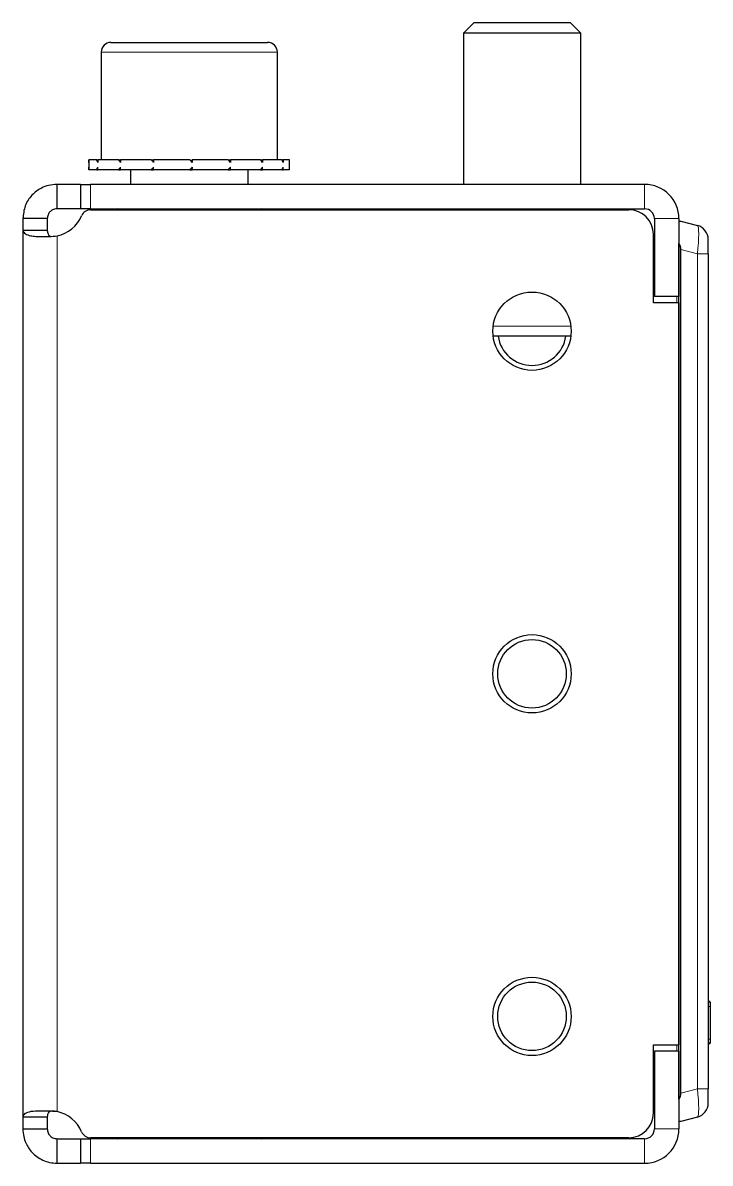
# Model space of a CAD drawing. Header units: millimetres. Extents: x 535 to 4200, y -1571 to 658.
# Drawn here: x 2908.4 to 2978.6, y 148.6 to 265.1 of the extents above; entities that cross this region are included whole.
import ezdxf

# ---------------------------------------------------------------- set-up
doc = ezdxf.new("R2010")
doc.units = ezdxf.units.MM

msp = doc.modelspace()

# ---------------------------------------------------------------- linework, layer by layer
at = {"color": 7, "linetype": 'Continuous', "lineweight": 25}
for p, q in [((2954.5, 265.07), (2953.43, 264)), ((2964.35, 265.07), (2954.5, 265.07)), ((2965.43, 264), (2964.35, 265.07)), ((2953.43, 264), (2953.43, 248.57)), ((2965.43, 264), (2953.43, 264)), ((2965.43, 248.57), (2965.43, 264)), ((2917.43, 263.07), (2933.43, 263.07)), ((2916.43, 262.07), (2916.43, 251.07)), ((2934.43, 251.07), (2934.43, 262.07)), ((2915.18, 251.07), (2915.18, 250.07)), ((2915.18, 251.07), (2915.18, 250.82)), ((2915.98, 251.07), (2915.18, 251.07)), ((2915.18, 251.07), (2915.18, 251.07)), ((2915.98, 251.07), (2916.08, 251.07)), ((2916.08, 251.07), (2916.08, 250.82)), ((2918.22, 251.07), (2916.08, 251.07)), ((2918.22, 251.07), (2918.4, 251.07)), ((2918.4, 251.07), (2918.4, 250.82)), ((2921.55, 251.07), (2918.4, 251.07)), ((2921.55, 251.07), (2921.79, 251.07)), ((2921.79, 251.07), (2921.79, 250.82)), ((2925.48, 251.07), (2921.79, 251.07)), ((2925.48, 251.07), (2925.57, 251.07)), ((2925.69, 251.07), (2925.73, 251.07)), ((2925.73, 251.07), (2925.73, 250.82)), ((2929.4, 251.07), (2925.73, 251.07)), ((2929.4, 251.07), (2929.63, 251.07)), ((2929.63, 251.07), (2929.63, 250.82)), ((2932.71, 251.07), (2929.63, 251.07)), ((2932.71, 251.07), (2932.89, 251.07)), ((2932.89, 251.07), (2932.89, 250.82)), ((2934.92, 251.07), (2932.89, 251.07)), ((2934.92, 251.07), (2935.01, 251.07)), ((2935.01, 251.07), (2935.01, 250.82)), ((2935.68, 251.07), (2935.01, 251.07)), ((2935.68, 250.07), (2935.68, 251.07)), ((2915.18, 250.07), (2915.18, 250.32)), ((2915.98, 250.07), (2915.18, 250.07)), ((2915.18, 250.07), (2915.18, 250.07)), ((2915.98, 250.07), (2916.08, 250.07)), ((2916.08, 250.07), (2916.08, 250.32)), ((2918.22, 250.07), (2916.08, 250.07)), ((2918.22, 250.07), (2918.4, 250.07)), ((2918.4, 250.07), (2918.4, 250.32)), ((2921.55, 250.07), (2918.4, 250.07)), ((2919.43, 250.07), (2919.43, 248.57)), ((2921.55, 250.07), (2921.79, 250.07)), ((2921.79, 250.07), (2921.79, 250.32)), ((2925.48, 250.07), (2921.79, 250.07)), ((2925.48, 250.07), (2925.66, 250.07)), ((2925.66, 250.07), (2925.73, 250.07)), ((2925.73, 250.07), (2925.73, 250.32)), ((2929.4, 250.07), (2925.73, 250.07)), ((2929.4, 250.07), (2929.63, 250.07)), ((2929.63, 250.07), (2929.63, 250.32)), ((2932.71, 250.07), (2929.63, 250.07)), ((2931.43, 248.57), (2931.43, 250.07)), ((2932.71, 250.07), (2932.89, 250.07)), ((2932.89, 250.07), (2932.89, 250.32)), ((2934.92, 250.07), (2932.89, 250.07)), ((2934.92, 250.07), (2935.01, 250.07)), ((2935.01, 250.07), (2935.01, 250.32)), ((2935.68, 250.07), (2935.01, 250.07)), ((2911.93, 246.07), (2911.93, 248.57)), ((2914.33, 248.57), (2911.93, 248.57)), ((2914.33, 248.57), (2914.33, 246.07)), ((2914.33, 248.57), (2915.33, 248.57)), ((2971.93, 248.57), (2915.33, 248.57)), ((2914.33, 246.07), (2911.93, 246.07)), ((2915.33, 246.07), (2914.33, 246.07)), ((2915.33, 246.07), (2971.93, 246.07)), ((2915.35, 245.97), (2970.33, 245.97)), ((2949.18, 246.07), (2949.18, 245.97)), ((2949.47, 246.07), (2949.47, 245.97)), ((2951.16, 246.07), (2951.16, 245.97)), ((2954.1, 246.07), (2954.1, 245.97)), ((2957.86, 246.07), (2957.86, 245.97)), ((2961.86, 246.07), (2961.86, 245.97)), ((2965.48, 246.07), (2965.48, 245.97)), ((2968.19, 246.07), (2968.19, 245.97)), ((2969.56, 246.07), (2969.56, 245.97)), ((2969.68, 245.97), (2969.68, 246.07)), ((2910.93, 245.07), (2908.43, 245.07)), ((2908.43, 245.07), (2908.43, 243.85)), ((2910.93, 245.07), (2910.93, 243.85)), ((2972.93, 245.07), (2972.93, 237.12)), ((2975.43, 245.07), (2975.43, 237.12)), ((2975.43, 244.82), (2975.63, 244.82)), ((2975.63, 244.82), (2977.32, 244.37)), ((2910.93, 243.85), (2908.43, 243.85)), ((2908.43, 243.85), (2908.43, 153.3)), ((2972.83, 236.47), (2972.83, 243.47)), ((2975.43, 155.1), (2975.43, 242.55)), ((2978.43, 241.47), (2978.43, 242.92)), ((2975.63, 155.72), (2975.63, 241.93)), ((2978.43, 241.47), (2978.43, 167.03)), ((2972.83, 238.05), (2972.93, 237.84)), ((2975.43, 237.12), (2972.93, 237.12)), ((2975.43, 236.47), (2972.83, 236.47)), ((2975.43, 236.47), (2975.43, 160.67)), ((2964.4, 233.07), (2956.46, 233.07)), ((2978.43, 167.03), (2978.43, 158.82)), ((2978.63, 165.08), (2978.43, 165.08)), ((2978.63, 165.04), (2978.43, 165.04)), ((2978.63, 165.03), (2978.43, 165.03)), ((2978.63, 164.59), (2978.63, 161.26)), ((2978.63, 160.82), (2978.43, 160.82)), ((2972.83, 160.67), (2975.43, 160.67)), ((2972.83, 153.67), (2972.83, 160.67)), ((2972.83, 159.6), (2972.93, 159.81)), ((2972.93, 160.02), (2972.93, 152.07)), ((2975.43, 160.02), (2972.93, 160.02)), ((2975.43, 160.02), (2975.43, 152.07)), ((2978.63, 160.77), (2978.43, 160.77)), ((2978.43, 158.82), (2978.43, 156.17)), ((2978.43, 154.73), (2978.43, 156.17)), ((2908.43, 153.3), (2910.93, 153.3)), ((2908.43, 153.3), (2908.43, 152.07)), ((2910.93, 153.3), (2910.93, 152.07)), ((2975.63, 152.82), (2975.43, 152.82)), ((2977.32, 153.28), (2975.63, 152.82)), ((2908.43, 152.07), (2910.93, 152.07)), ((2911.93, 148.57), (2911.93, 151.07)), ((2911.93, 151.07), (2914.33, 151.07)), ((2914.33, 151.07), (2914.33, 148.57)), ((2914.33, 151.07), (2915.33, 151.07)), ((2971.93, 151.07), (2915.33, 151.07)), ((2970.33, 151.17), (2915.35, 151.17)), ((2911.93, 148.57), (2914.33, 148.57)), ((2915.33, 148.57), (2914.33, 148.57)), ((2915.33, 148.57), (2971.93, 148.57))]:
    msp.add_line(p, q, dxfattribs=at)
at = {"color": 8, "linetype": 'Continuous', "lineweight": 18}
for p, q in [((2934.43, 262.07), (2916.43, 262.07)), ((2915.33, 248.57), (2915.33, 246.07)), ((2971.93, 246.07), (2971.93, 248.57)), ((2972.93, 245.07), (2975.43, 245.07)), ((2911.93, 243.3), (2911.93, 153.85)), ((2977.32, 241.47), (2975.63, 241.93)), ((2977.32, 156.17), (2977.32, 241.47)), ((2978.43, 241.47), (2977.32, 241.47)), ((2975.23, 236.47), (2975.23, 237.12)), ((2956.46, 234.07), (2964.4, 234.07)), ((2978.63, 164.59), (2978.43, 164.59)), ((2978.63, 161.26), (2978.43, 161.26)), ((2975.23, 160.02), (2975.23, 160.67)), ((2975.63, 155.72), (2977.32, 156.17)), ((2977.32, 156.17), (2978.43, 156.17)), ((2972.93, 152.07), (2975.43, 152.07)), ((2915.33, 151.07), (2915.33, 148.57)), ((2971.93, 151.07), (2971.93, 148.57))]:
    msp.add_line(p, q, dxfattribs=at)
at = {"color": 7, "linetype": 'Continuous', "lineweight": 25}
for centre, radius in [((2960.43, 233.57), 4), ((2960.43, 198.57), 4), ((2960.43, 198.57), 3.5), ((2960.43, 163.57), 4), ((2960.43, 163.57), 3.5)]:
    msp.add_circle(centre, radius, dxfattribs=at)
for centre, radius, start, end in [((2917.43, 262.07), 1, 90, 180), ((2933.43, 262.07), 1, 0, 90), ((2971.93, 245.07), 3.5, 0, 90), ((2915.35, 244.97), 1, 90, 157.1146), ((2918.08, 245.72), 0.35, 45.5847, 90), ((2932.78, 245.72), 0.35, 90, 134.4153), ((2970.33, 243.47), 2.5, 360, 90), ((2971.93, 245.07), 1, 0, 90), ((2911.21, 246.72), 3.5, 281.8948, 337.1146), ((2976.93, 242.92), 1.5, 0, 75), ((2960.43, 233.57), 3.5, 188.2132, 351.7868), ((2911.21, 150.42), 3.5, 22.8854, 78.1052), ((2976.93, 154.73), 1.5, 285, 0), ((2970.33, 153.67), 2.5, 270, 0), ((2915.35, 152.17), 1, 202.8854, 270), ((2971.93, 152.07), 3.5, 270, 360), ((2971.93, 152.07), 1, 270, 360), ((2918.08, 151.42), 0.35, 270, 314.4153), ((2932.78, 151.42), 0.35, 225.5847, 270)]:
    msp.add_arc(centre, radius, start, end, dxfattribs=at)
at = {"color": 8, "linetype": 'Continuous', "lineweight": 18}
for centre, major_axis, start_param, end_param in [((2976.93, 241.37), (0.38, 3), 4.762686, 6.266445), ((2976.93, 156.28), (-0.38, 3), 3.158333, 4.662092)]:
    msp.add_ellipse(centre, major_axis=major_axis, ratio=0.123038, start_param=start_param, end_param=end_param, dxfattribs=at)
at = {"color": 7, "linetype": 'Continuous', "lineweight": 25}
for centre, major_axis, start_param, end_param in [((2964.04, 244.82), (11.57, -3.1), 0.067037, 0.253072), ((2964.04, 152.82), (11.57, 3.1), 6.030113, 6.216148)]:
    msp.add_ellipse(centre, major_axis=major_axis, ratio=0.250563, start_param=start_param, end_param=end_param, dxfattribs=at)
for points, knots in [([(2915.18, 250.82), (2915.18, 250.87), (2915.18, 250.93), (2915.18, 251.01), (2915.18, 251.05), (2915.18, 251.07)], [0, 0, 0, 0, 0.499981, 0.749988, 1, 1, 1, 1]), ([(2916.08, 250.82), (2916.06, 250.87), (2916.04, 250.93), (2916, 251.01), (2915.99, 251.05), (2915.98, 251.07)], [0, 0, 0, 0, 0.499981, 0.749988, 1, 1, 1, 1]), ([(2918.4, 250.82), (2918.37, 250.87), (2918.32, 250.93), (2918.26, 251.01), (2918.23, 251.05), (2918.22, 251.07)], [0, 0, 0, 0, 0.4999808, 0.7499881, 1, 1, 1, 1]), ([(2921.79, 250.82), (2921.75, 250.87), (2921.69, 250.93), (2921.61, 251.01), (2921.57, 251.05), (2921.55, 251.07)], [0, 0, 0, 0, 0.4999808, 0.7499881, 1, 1, 1, 1]), ([(2925.73, 250.82), (2925.69, 250.87), (2925.63, 250.93), (2925.54, 251.01), (2925.5, 251.05), (2925.48, 251.07)], [0, 0, 0, 0, 0.499981, 0.749988, 1, 1, 1, 1]), ([(2925.73, 250.82), (2925.72, 250.9), (2925.69, 251.03), (2925.67, 251.06), (2925.66, 251.07)], [0, 0, 0, 0, 0.561794, 1, 1, 1, 1]), ([(2929.63, 250.82), (2929.59, 250.87), (2929.53, 250.93), (2929.46, 251.01), (2929.42, 251.05), (2929.4, 251.07)], [0, 0, 0, 0, 0.499981, 0.749988, 1, 1, 1, 1]), ([(2932.89, 250.82), (2932.86, 250.87), (2932.81, 250.93), (2932.76, 251.01), (2932.73, 251.05), (2932.71, 251.07)], [0, 0, 0, 0, 0.499981, 0.749988, 1, 1, 1, 1]), ([(2935.01, 250.82), (2934.99, 250.87), (2934.97, 250.93), (2934.94, 251.01), (2934.93, 251.05), (2934.92, 251.07)], [0, 0, 0, 0, 0.4999808, 0.7499881, 1, 1, 1, 1]), ([(2915.18, 250.07), (2915.18, 250.1), (2915.18, 250.14), (2915.18, 250.22), (2915.18, 250.28), (2915.18, 250.32)], [0, 0, 0, 0, 0.25014, 0.50028, 1, 1, 1, 1]), ([(2915.98, 250.07), (2915.99, 250.1), (2916, 250.14), (2916.04, 250.22), (2916.06, 250.28), (2916.08, 250.32)], [0, 0, 0, 0, 0.25014, 0.50028, 1, 1, 1, 1]), ([(2918.22, 250.07), (2918.23, 250.1), (2918.26, 250.14), (2918.32, 250.22), (2918.37, 250.28), (2918.4, 250.32)], [0, 0, 0, 0, 0.25014, 0.50028, 1, 1, 1, 1]), ([(2921.55, 250.07), (2921.57, 250.1), (2921.61, 250.14), (2921.69, 250.22), (2921.75, 250.28), (2921.79, 250.32)], [0, 0, 0, 0, 0.25014, 0.50028, 1, 1, 1, 1]), ([(2925.48, 250.07), (2925.5, 250.1), (2925.54, 250.14), (2925.63, 250.22), (2925.69, 250.28), (2925.73, 250.32)], [0, 0, 0, 0, 0.25014, 0.50028, 1, 1, 1, 1]), ([(2925.73, 250.32), (2925.72, 250.25), (2925.69, 250.12), (2925.67, 250.09), (2925.66, 250.07)], [0, 0, 0, 0, 0.561794, 1, 1, 1, 1]), ([(2929.4, 250.07), (2929.42, 250.1), (2929.46, 250.14), (2929.53, 250.22), (2929.59, 250.28), (2929.63, 250.32)], [0, 0, 0, 0, 0.25014, 0.50028, 1, 1, 1, 1]), ([(2932.71, 250.07), (2932.73, 250.1), (2932.76, 250.14), (2932.81, 250.22), (2932.86, 250.28), (2932.89, 250.32)], [0, 0, 0, 0, 0.25014, 0.50028, 1, 1, 1, 1]), ([(2934.92, 250.07), (2934.93, 250.1), (2934.94, 250.14), (2934.97, 250.22), (2934.99, 250.28), (2935.01, 250.32)], [0, 0, 0, 0, 0.25014, 0.50028, 1, 1, 1, 1]), ([(2911.93, 248.57), (2911.63, 248.55), (2911.08, 248.51), (2910.18, 248.16), (2909.3, 247.49), (2908.57, 246.38), (2908.48, 245.52), (2908.43, 245.07)], [0, 0, 0, 0, 0.16069, 0.301312, 0.521951, 0.753573, 1, 1, 1, 1]), ([(2911.93, 246.07), (2911.84, 246.07), (2911.69, 246.06), (2911.48, 245.98), (2911.32, 245.87), (2911.18, 245.75), (2911.08, 245.61), (2910.96, 245.38), (2910.94, 245.2), (2910.93, 245.07)], [0, 0, 0, 0, 0.156786, 0.290809, 0.403501, 0.497298, 0.607133, 0.726181, 1, 1, 1, 1]), ([(2949.44, 245.97), (2949.43, 245.99), (2949.43, 246.02), (2949.42, 246.05), (2949.41, 246.07)], [0, 0, 0, 0, 0.374848, 1, 1, 1, 1]), ([(2951.07, 245.97), (2951.06, 245.99), (2951.04, 246.02), (2951.02, 246.05), (2951.01, 246.07)], [0, 0, 0, 0, 0.374848, 1, 1, 1, 1]), ([(2953.98, 245.97), (2953.97, 245.99), (2953.94, 246.02), (2953.91, 246.05), (2953.89, 246.07)], [0, 0, 0, 0, 0.374848, 1, 1, 1, 1]), ([(2957.71, 245.97), (2957.7, 245.99), (2957.67, 246.02), (2957.64, 246.05), (2957.61, 246.07)], [0, 0, 0, 0, 0.374848, 1, 1, 1, 1]), ([(2961.71, 245.97), (2961.7, 245.99), (2961.67, 246.02), (2961.63, 246.05), (2961.61, 246.07)], [0, 0, 0, 0, 0.374848, 1, 1, 1, 1]), ([(2965.36, 245.97), (2965.35, 245.99), (2965.32, 246.02), (2965.3, 246.05), (2965.28, 246.07)], [0, 0, 0, 0, 0.374848, 1, 1, 1, 1]), ([(2968.11, 245.97), (2968.1, 245.99), (2968.08, 246.02), (2968.07, 246.05), (2968.05, 246.07)], [0, 0, 0, 0, 0.374848, 1, 1, 1, 1]), ([(2969.53, 245.97), (2969.53, 245.99), (2969.53, 246.02), (2969.52, 246.05), (2969.52, 246.07)], [0, 0, 0, 0, 0.374848, 1, 1, 1, 1]), ([(2908.43, 243.85), (2908.48, 243.73), (2908.57, 243.51), (2909.14, 243.32), (2909.74, 243.25), (2910.37, 243.23), (2911.11, 243.24), (2911.65, 243.28), (2911.93, 243.3)], [0, 0, 0, 0, 0.254149, 0.448213, 0.574908, 0.708872, 0.850468, 1, 1, 1, 1]), ([(2910.93, 243.85), (2910.94, 243.73), (2910.96, 243.53), (2911.11, 243.32), (2911.25, 243.27), (2911.29, 243.26)], [0, 0, 0, 0, 0.488232, 0.819706, 1, 1, 1, 1]), ([(2978.63, 165.03), (2978.63, 165.02), (2978.63, 165), (2978.63, 164.88), (2978.63, 164.74), (2978.63, 164.64), (2978.63, 164.59)], [0, 0, 0, 0, 0.281303, 0.555629, 0.773878, 1, 1, 1, 1]), ([(2978.63, 161.26), (2978.63, 161.2), (2978.63, 161.07), (2978.63, 160.93), (2978.63, 160.84), (2978.63, 160.83), (2978.63, 160.82)], [0, 0, 0, 0, 0.285197, 0.560428, 0.777044, 1, 1, 1, 1]), ([(2911.93, 153.85), (2911.61, 153.86), (2911.02, 153.89), (2910.08, 153.91), (2909.21, 153.87), (2908.55, 153.65), (2908.47, 153.42), (2908.43, 153.3)], [0, 0, 0, 0, 0.1708405, 0.3192172, 0.5481031, 0.7678223, 1, 1, 1, 1]), ([(2911.93, 153.85), (2911.84, 153.86), (2911.67, 153.89), (2911.45, 153.9), (2911.28, 153.89), (2911.15, 153.84), (2911.06, 153.75), (2910.95, 153.58), (2910.94, 153.42), (2910.93, 153.3)], [0, 0, 0, 0, 0.154359, 0.287283, 0.400435, 0.496544, 0.604314, 0.723151, 1, 1, 1, 1]), ([(2908.43, 152.07), (2908.44, 151.81), (2908.48, 151.32), (2908.76, 150.5), (2909.22, 149.79), (2909.85, 149.23), (2910.47, 148.87), (2911.17, 148.62), (2911.67, 148.59), (2911.93, 148.57)], [0, 0, 0, 0, 0.144067, 0.271276, 0.474907, 0.597997, 0.726338, 0.860245, 1, 1, 1, 1]), ([(2910.93, 152.07), (2910.94, 151.94), (2910.96, 151.75), (2911.09, 151.52), (2911.2, 151.39), (2911.33, 151.26), (2911.51, 151.16), (2911.72, 151.09), (2911.86, 151.08), (2911.93, 151.07)], [0, 0, 0, 0, 0.294103, 0.406373, 0.497014, 0.611853, 0.731691, 0.860101, 1, 1, 1, 1])]:
    msp.add_open_spline(points, degree=3, knots=knots, dxfattribs=at)

doc.saveas('drawing.dxf')
